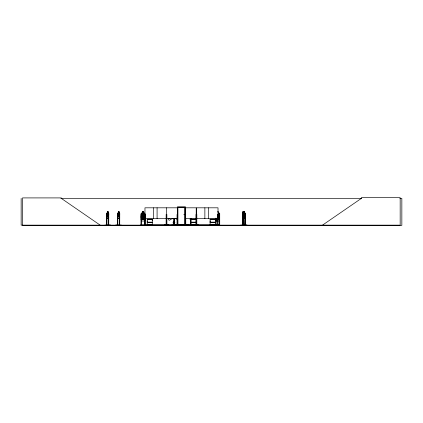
<?xml version="1.0" encoding="UTF-8"?>
<svg xmlns="http://www.w3.org/2000/svg" width="423" height="423" viewBox="0 0 423 423"><rect width="100%" height="100%" fill="white"/><g stroke="black" fill="none" stroke-linecap="round" stroke-linejoin="round"><path stroke-width="0.63" d="M147.236 222.149L147.236 219.669L152.28 219.669L152.275 222.149L147.236 222.149L147.241 220.912M152.275 220.912L152.275 219.669M174.313 218.765L174.424 221.869A0.899 0.899 0 0 1 174.662 223.222A0.899 0.899 0 0 1 173.287 223.222A0.899 0.899 0 0 1 173.525 221.869L173.636 221.821M215.17 222.149L210.125 222.149L210.131 220.912M185.263 207.889L185.274 207L177.369 207L177.369 225.142M190.318 218.294L190.292 219.236L190.012 219.236L191.053 218.575L191.053 225.089M243.674 218.432L243.833 217.115M240.576 225.136L246.905 224.941M108.526 218.432L108.743 217.11M119.46 218.39L119.757 213.552L119.022 213.086M119.73 217.11L119.476 218.432L117.843 218.432L117.626 217.115L117.88 218.432M164.796 225.11L168.328 224.92L164.811 225.142M164.796 224.941L168.312 224.925M183.73 225.089L187.236 224.92L171.606 225.142M104.841 225.11L110.44 224.941M115.796 224.941L121.396 225.11M245.033 218.39L245.345 217.11M245.409 217.115L245.054 218.432L242.606 218.432L242.464 213.557L242.892 213.086L242.918 211.759L243.415 211.759M243.437 213.578L243.199 214.784L242.95 213.557L243.362 213.573L243.362 216.047L242.934 216.047C243.088 208.132 242.432 220.653 243.209 215.376L243.579 216.687L243.532 213.615M242.971 224.75L242.469 224.75L242.485 225.142L242.506 213.557L242.654 213.086L243.711 213.086L243.849 225.142M242.522 213.578L242.659 213.129L245.065 213.129M143.027 214.741L143.074 214.699M145.047 217.115L144.592 218.432L141.478 218.432L141.065 217.115M144.56 220.975L145.004 219.69M217.692 214.725L217.75 214.699M219.722 217.115L219.267 218.432L217.401 218.432M219.236 220.975L219.68 219.69L219.267 221.018L216.153 221.018L215.746 219.696M244.002 214.784L244.801 213.567L244.203 215.09L244.827 216.666L244.018 215.376M215.175 225.036L210.104 225.126M144.729 225.115L144.677 224.75M196.388 225.11L196.351 214.366L196.045 214.366L196.045 225.142L196.034 224.75M244.409 217.11L244.875 216.047L244.875 213.573L244.409 213.129L244.409 211.801L243.532 211.801L243.563 213.129L243.066 213.573M216.613 219.114L217.02 219.236L217.507 218.374M106.675 225.142L106.934 213.086M117.647 225.142L117.663 213.557L117.848 213.086L118.361 213.086M117.663 213.557L117.885 213.086M217.718 214.784C218.22 212.875 219.801 213.277 218.004 215.09C219.907 217.147 218.168 217.216 217.729 215.392M217.718 217.364C218.22 215.46 219.801 215.862 218.004 217.676C219.77 219.278 218.31 220.076 217.739 217.956M218.353 217.11L219.014 216.047L219.014 213.573L218.353 213.129L218.395 211.759L217.512 211.759M242.628 213.578L242.908 213.129M141.065 216.142L141.488 215.667L142.392 215.667M141.113 216.158L141.509 215.714L144.56 215.714M190.91 218.606L190.292 219.236L191.217 218.765M187.204 225.115L183.73 224.936M322.506 225.142L361.337 198.419L361.337 197.631L400.163 197.631L400.163 225.142L21.15 225.142L21.15 198.419M142.44 215.714L141.774 216.153L141.774 218.628L142.44 219.69L143.677 219.69L144.338 218.628L144.338 216.153L143.677 215.714M191.614 218.532L190.012 219.236L191.614 218.739M140.944 225.115L141.044 214.366L141.409 214.366L141.409 225.142L141.451 224.75L141.002 224.75M215.624 225.115L215.677 224.75M147.236 225.036L147.241 222.646L152.28 222.646L152.28 225.036L147.225 225.136M173.176 218.432L170.258 219.495A0.899 0.899 0 0 1 169.348 220.209A0.899 0.899 0 0 1 168.491 219.437A0.899 0.899 0 0 1 169.105 218.453M143.053 215.392C143.302 216.946 145.338 217.433 143.328 215.09C145.073 213.546 143.561 212.774 143.037 214.784C142.588 212.769 141.023 213.562 142.778 215.085C140.489 218.025 143.413 216.222 143.048 215.328M60.849 198.419L361.538 198.419M399.867 198.419L401.85 198.419L401.85 225.369L22.514 225.369L22.514 197.911L61.346 197.911L61.346 198.419L100.172 225.142M177.946 207.577L184.703 207.577M106.897 213.086L107.41 213.086L107.373 211.759L108.108 211.759L108.108 213.086M118.324 211.759L119.059 211.759L119.037 213.129L119.386 213.573L119.037 217.11L118.387 217.11L118.038 216.047L118.361 211.759M107.394 211.801L108.082 211.801M118.345 211.801L119.037 211.801M142.435 211.801L143.677 211.801L143.677 213.129L144.338 213.573L144.338 216.047L143.677 217.11L142.435 217.11L141.774 216.047L141.774 213.573L142.435 213.129L142.392 211.759L143.72 211.759L143.72 213.086L144.576 213.086L145.047 213.552L145.047 219.696L144.592 221.018L141.478 221.018L141.065 219.696L141.065 213.557L141.488 213.086L142.392 213.086M242.934 211.801L243.405 211.801M243.014 212.023L243.283 212.023M243.014 212.468L243.283 212.468M108.071 213.086L108.558 213.086L108.78 213.573L108.563 218.432L106.892 218.432M218.395 213.086L219.257 213.086L219.722 213.552L219.722 225.142M244.441 213.086L245.076 213.086L245.409 213.552L245.477 225.142M106.908 213.129L108.547 213.129M117.858 213.129L119.498 213.129M141.509 213.129L144.56 213.129M218.353 213.129L219.236 213.129M106.675 213.557L106.755 225.142M108.764 213.552L108.743 225.142M119.757 213.552L119.714 225.142M243.585 213.567L244.409 213.573L244.409 216.047M142.392 214.339L143.72 214.339L143.72 215.667L144.576 215.667L145.047 216.137M217.512 214.339L218.395 214.339M108.431 214.366L108.743 214.366M119.381 214.366L119.693 214.366M142.44 214.387L143.677 214.387M177.433 214.366L177.126 214.366L177.105 225.142M185.448 214.366L185.755 214.366M196.452 214.366L196.822 214.366L196.817 225.142M218.014 214.366L217.649 214.366L217.649 225.142M219.68 214.366L219.315 214.366L219.315 225.142L219.273 224.75L219.722 224.75M245.477 214.366L245.118 214.366L245.091 225.142M184.074 214.768L184.312 214.361L183.942 214.588M218.395 215.667L219.257 215.667L219.722 216.137L218.353 215.714L219.014 216.153L219.014 218.628L218.353 219.69L217.115 219.69L216.449 218.628M106.712 217.115L106.929 218.432M106.908 218.39L108.547 218.39M117.858 218.39L119.498 218.39M141.509 218.39L144.56 218.39M217.406 218.39L219.236 218.39M242.617 218.39L245.065 218.39M172.536 218.575L175.307 218.575M144.967 218.596L177.311 218.596M185.448 218.596L196.23 218.596M196.452 218.596L218.353 218.628L218.353 216.153M147.236 219.172L152.28 219.172M191.328 219.172L196.029 219.172M210.125 219.172L215.17 219.172M147.204 219.347L152.317 219.347M191.291 219.347L196.061 219.347M210.088 219.347L215.201 219.347M147.204 219.5L152.317 219.5M191.291 219.5L196.061 219.5M210.088 219.5L215.201 219.5M191.328 219.669L196.029 219.669M215.17 219.669L210.125 219.669L210.125 222.149M191.328 222.149L196.029 222.149M147.204 222.318L152.317 222.318M191.291 222.318L196.061 222.318M210.088 222.318L215.201 222.318M147.204 222.472L152.317 222.472M191.291 222.472L196.061 222.472M210.088 222.472L215.201 222.472M191.328 222.646L196.029 222.646M215.17 222.646L210.125 222.646L210.125 225.036M106.511 224.75L106.887 224.75L106.876 225.142L106.855 214.366L106.543 214.366L106.522 225.142M108.399 224.75L108.78 224.75M117.462 224.75L117.843 224.75M119.73 224.75L119.349 224.75L119.36 225.142L119.381 218.168M144.592 224.75L218.062 224.809M244.018 224.75L243.717 225.142M245.081 224.75L245.514 224.75L245.504 225.142M141.451 224.862L144.592 224.862M179.167 225.11L175.635 225.142M188.484 225.142L198.07 224.925L194.585 225.11M216.127 224.862L219.273 224.862M147.241 224.967L152.275 224.967M175.645 224.936L179.162 224.936M191.333 224.967L198.07 224.941M210.131 224.967L215.164 224.967M218.067 224.925L218.014 207.815L196.452 207.815L196.425 225.142M174.773 218.427L177.676 219.373M166.71 214.366L166.799 225.121L166.831 214.366L166.16 214.366L166.123 225.142M166.593 225.11L166.53 207.815M145.078 225.11L145.041 224.75M244.055 225.11L243.733 214.366L243.733 225.142M170.062 218.733L169.983 218.643A0.899 0.899 0 0 0 169.787 218.511M245.044 213.086L245.377 213.573L245.335 225.142M243.669 213.086L243.86 213.573M216.185 220.975L215.788 218.511M242.479 217.11L242.649 218.432M245.261 224.75L245.277 225.142M245.218 214.366L245.187 225.142M244.441 213.129L244.473 211.759L243.5 211.759L243.532 213.129M243.902 224.75L243.918 225.142M243.378 211.759L243.405 213.129M243.362 211.801L243.59 216.047L243.362 217.11L242.934 217.11L242.961 211.759M242.934 218.168L242.966 225.142M242.865 224.75L242.865 225.142M242.754 218.168L242.77 225.142M242.675 218.168L242.723 225.142M242.58 214.366L242.638 225.142M219.637 224.75L219.637 225.142M218.353 213.573L218.353 216.047M218.131 212.023L218.131 212.468M218.131 214.609L218.131 215.048M217.972 224.75L217.972 225.142M217.607 224.75L217.607 225.142M217.279 224.809L217.279 225.142M216.084 218.168L216.127 225.142M216.042 224.75L216.042 225.142M215.719 218.168L215.719 225.142M208.576 207.815L208.576 218.596M204.869 207.815L204.869 218.596M196.859 224.75L196.864 225.142M196.499 224.75L196.499 225.142M196.172 224.75L196.145 225.142L196.23 207.815L185.448 207.815L185.438 225.142M190.768 218.575L190.768 225.089M190.487 219.225L190.487 225.089M188.172 224.809L188.172 225.142M185.755 218.257L185.776 225.142M185.655 224.75L185.655 225.142M185.634 214.366L185.57 225.142M185.549 224.75L185.549 225.142M185.274 207L185.274 225.142M185.174 225.142L185.174 207.101L177.475 207.101L177.475 225.142M184.703 225.142L184.745 207.529L177.903 207.529L177.946 225.142M177.327 225.142L177.311 207.815L144.967 207.815L144.936 225.142L144.925 224.75M177.248 214.366L177.232 225.142M174.694 224.809L174.694 225.142M174.202 218.575L174.202 225.089M173.922 223.133L173.922 225.089M173.642 218.575L173.642 225.089M166.651 214.366L166.667 225.142M166.488 224.75L166.509 225.142M166.202 224.75L166.202 225.142M157.086 207.815L157.086 218.596M153.38 207.815L153.38 218.596M145.634 224.809L145.634 225.142M145.375 225.142L145.332 214.366L144.634 214.366L144.592 225.142M141.086 224.75L141.086 225.142M119.577 214.366L119.577 225.142M119.503 214.366L119.482 225.142M119.022 211.759L118.995 213.129M117.827 225.142L117.806 214.366L117.494 214.366L117.494 225.142M117.71 224.75L117.71 225.142M117.615 214.366L117.594 225.142M108.648 224.75L108.648 225.142M108.552 214.366L108.584 225.142M108.531 224.75L108.531 225.142M108.431 218.168L108.41 225.142M108.071 211.759L108.431 213.573L108.082 217.11L107.431 217.11L107.082 216.047L107.41 211.759M191.328 218.448A0.788 0.788 0 0 1 190.218 218.458M174.371 218.495A0.788 0.788 0 0 1 173.583 218.501M108.32 216.613L107.712 215.376L107.098 216.613L107.564 215.085L107.162 213.546L107.701 214.784L108.293 213.567L107.849 215.09L108.32 216.613M119.27 216.613L118.662 215.376L118.059 216.666L118.514 215.085L118.112 213.546L118.652 214.784L119.244 213.567L118.8 215.09L119.27 216.613M144.217 219.199L143.767 219.204L143.064 217.956C142.535 220.066 140.981 219.288 142.778 217.665C141.023 216.142 142.588 215.349 143.043 217.364C143.54 215.46 145.126 215.862 143.328 217.676L144.217 219.199M107.965 212.023L107.548 212.023L107.548 212.468L107.965 212.468L107.965 212.023M118.921 212.023L118.503 212.023L118.503 212.468L118.921 212.468L118.921 212.023M143.455 212.023L142.657 212.023L142.657 212.468L143.455 212.468L143.455 212.023M244.251 212.023L243.69 212.023L243.69 212.468L244.251 212.468L244.251 212.023M108.082 213.573L107.431 213.573L107.431 216.047L108.082 216.047L108.082 213.573M119.037 213.573L118.387 213.573L118.387 216.047L119.037 216.047L119.037 213.573M143.677 213.573L142.435 213.573L142.435 216.047L143.677 216.047L143.677 213.573M143.455 214.609L142.657 214.609L142.657 215.048L143.455 215.048L143.455 214.609M143.677 216.153L142.44 216.153L142.44 218.628L143.677 218.628L143.677 216.153"/></g></svg>
